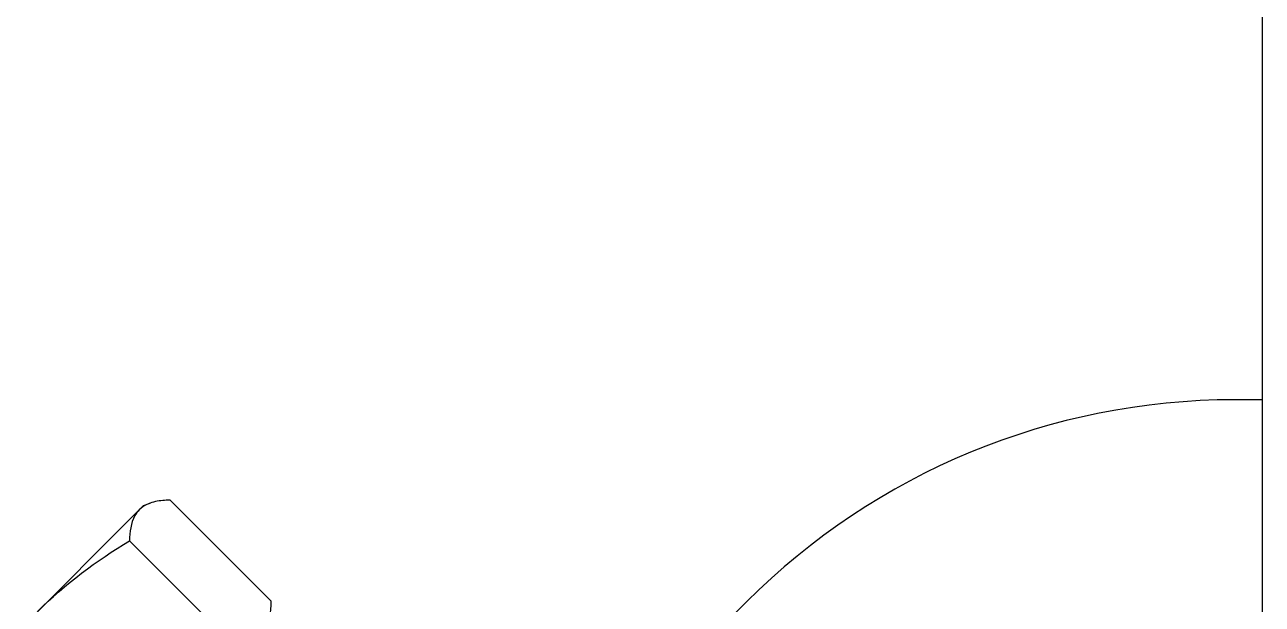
# Model space of a CAD drawing. Extents: x -1396510 to 1250330, y -1892470 to 1623980.
# Drawn here: x -1165668.2 to -1165412.1, y -48860 to -48740.1 of the extents above; entities that cross this region are included whole.
import ezdxf

# ---------------------------------------------------------------- set-up
doc = ezdxf.new("R2010")
doc.units = 0
doc.header["$LTSCALE"] = 1000
doc.header["$MEASUREMENT"] = 0

msp = doc.modelspace()

# ---------------------------------------------------------------- linework, layer by layer
at = {"linetype": 'Continuous'}
for p, q in [((-1165412.13, -48704.14), (-1165412.13, -48886.71)), ((-1165412.13, -48817.7), (-1165417.91, -48817.7)), ((-1165638.14, -48838.46), (-1165617.27, -48859.33)), ((-1165643.64, -48839.59), (-1165704.22, -48900.17)), ((-1165643.64, -48839.59), (-1165642.26, -48839.09)), ((-1165646.54, -48846.86), (-1165625.66, -48867.73)), ((-1165518.85, -48859.52), (-1165562.85, -48903.52))]:
    msp.add_line(p, q, dxfattribs=at)
msp.add_arc((-1165417.88, -48960.49), 142.79, 90.0087, 135.0001, dxfattribs=at)
for points, knots in [([(-1165638.14, -48838.46), (-1165638.52, -48838.47), (-1165639.92, -48838.52), (-1165641.33, -48838.75), (-1165642.3, -48839.1)], [0, 0, 0, 0, 0.270862, 1, 1, 1, 1]), ([(-1165644.52, -48840.47), (-1165644.88, -48840.83), (-1165646.25, -48842.68), (-1165646.51, -48845.09), (-1165646.54, -48846.86)], [0, 0, 0, 0, 0.22235, 1, 1, 1, 1]), ([(-1165642.3, -48839.1), (-1165642.51, -48839.18), (-1165643.32, -48839.51), (-1165644.07, -48840.02), (-1165644.52, -48840.47)], [0, 0, 0, 0, 0.261173, 1, 1, 1, 1]), ([(-1165617.27, -48859.33), (-1165617.27, -48859.71), (-1165617.33, -48861.11), (-1165617.56, -48862.52), (-1165617.91, -48863.49)], [0, 0, 0, 0, 0.270862, 1, 1, 1, 1])]:
    msp.add_open_spline(points, degree=3, knots=knots, dxfattribs=at)
msp.add_open_spline([(-1165665.52, -48861.47), (-1165659.88, -48855.83), (-1165653.36, -48851.01), (-1165646.54, -48846.86)], degree=3, dxfattribs=at)

doc.saveas('drawing.dxf')
